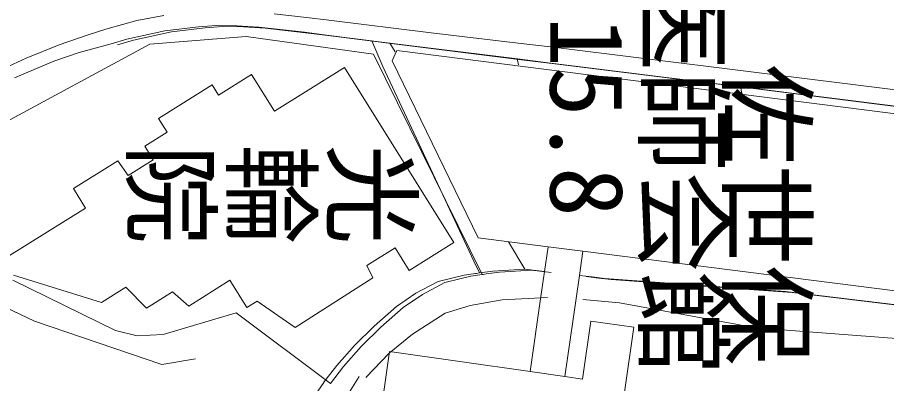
# Model space of a CAD drawing. Units: millimetres on the paper. Extents: x -1 to 831, y -18 to 611.
# Drawn here: x 174.4 to 282.6, y 181 to 226.6 of the extents above; entities that cross this region are included whole.
import ezdxf
from ezdxf.enums import TextEntityAlignment as Align

# ---------------------------------------------------------------- set-up
doc = ezdxf.new("R2010")
doc.units = ezdxf.units.MM
for name, color, linetype, lineweight in [('（配置）現況', 8, 'Continuous', 9), ('（配置）現況-文字', 8, 'Continuous', 9), ('（配置）現況-法表示', 8, 'Continuous', 18)]:
    doc.layers.add(name, color=color, linetype=linetype, lineweight=lineweight)
doc.styles.add('@ＭＳ ゴシック', font='')
doc.styles.add('ＭＳ ゴシック', font='')
doc.styles.get('@ＭＳ ゴシック').set_extended_font_data('@MS Gothic')
doc.styles.get('ＭＳ ゴシック').set_extended_font_data('MS Gothic')

msp = doc.modelspace()

# ---------------------------------------------------------------- linework, layer by layer
at = {"layer": '（配置）現況'}
for p, q in [((189.247, 226.193), (192.609, 226.843)), ((206.347, 227.018), (210.384, 226.581)), ((210.384, 226.581), (213.172, 226.231)), ((185.397, 225.131), (185.697, 225.231)), ((185.697, 225.231), (189.247, 226.193)), ((192.747, 224.931), (196.947, 225.418)), ((196.947, 225.418), (199.109, 225.593)), ((199.109, 225.593), (201.722, 225.543)), ((201.722, 225.543), (204.422, 225.381)), ((204.422, 225.381), (210.134, 224.743)), ((213.172, 226.231), (225.897, 224.681)), ((179.572, 223.193), (183.047, 224.393)), ((183.047, 224.393), (185.397, 225.131)), ((188.022, 223.881), (192.747, 224.931)), ((210.134, 224.743), (212.884, 224.393)), ((212.884, 224.393), (220.759, 223.406)), ((225.897, 224.681), (236.747, 223.393)), ((175.447, 221.531), (179.572, 223.193)), ((182.084, 222.218), (186.034, 223.318)), ((186.034, 223.318), (188.022, 223.881)), ((219.884, 220.481), (218.534, 223.668)), ((221.409, 222.318), (220.759, 223.406)), ((220.759, 223.406), (236.672, 221.418)), ((236.747, 223.393), (240.747, 222.918)), ((178.909, 221.131), (182.084, 222.218)), ((221.034, 221.206), (221.647, 222.468)), ((221.647, 222.468), (289.822, 213.831)), ((240.747, 222.918), (264.759, 219.931)), ((172.234, 220.018), (175.447, 221.531)), ((174.022, 219.081), (178.909, 221.131)), ((231.747, 199.168), (221.034, 221.206)), ((236.659, 221.268), (236.672, 221.418)), ((236.772, 220.681), (236.659, 221.268)), ((236.672, 221.418), (240.472, 220.956)), ((240.472, 220.956), (264.572, 217.943)), ((206.384, 214.906), (215.109, 220.343)), ((215.109, 220.343), (228.709, 198.568)), ((231.209, 196.268), (219.884, 220.481)), ((264.759, 219.931), (291.059, 216.643)), ((199.422, 216.906), (203.534, 219.481)), ((203.534, 219.481), (206.384, 214.906)), ((191.959, 214.031), (198.634, 218.193)), ((198.634, 218.193), (199.422, 216.906)), ((264.572, 217.943), (264.534, 217.556)), ((264.572, 217.943), (290.747, 214.656)), ((264.534, 217.556), (264.597, 217.156)), ((193.034, 212.318), (191.959, 214.031)), ((190.247, 210.556), (193.034, 212.318)), ((191.297, 208.856), (190.247, 210.556)), ((181.372, 205.306), (186.872, 208.743)), ((186.872, 208.743), (188.172, 206.906)), ((188.172, 206.906), (191.297, 208.856)), ((182.847, 202.868), (181.372, 205.306)), ((173.059, 196.743), (182.847, 202.868)), ((228.709, 198.568), (223.159, 195.106)), ((240.472, 198.043), (231.747, 199.168)), ((237.584, 195.256), (235.547, 198.668)), ((221.409, 197.918), (217.909, 195.731)), ((223.159, 195.106), (221.409, 197.918)), ((240.022, 194.981), (240.472, 198.043)), ((244.809, 197.493), (240.472, 198.043)), ((240.472, 198.043), (244.809, 197.493)), ((244.809, 197.493), (244.372, 194.481)), ((283.684, 192.568), (244.809, 197.493)), ((231.922, 194.793), (231.209, 196.268)), ((217.909, 195.731), (218.659, 194.193)), ((233.597, 195.018), (231.922, 194.793)), ((237.584, 195.256), (233.597, 195.018)), ((240.022, 194.981), (237.584, 195.256)), ((239.572, 191.868), (240.022, 194.981)), ((184.847, 191.118), (173.884, 194.518)), ((200.822, 193.881), (195.709, 190.668)), ((202.934, 190.493), (200.822, 193.881)), ((218.659, 194.193), (208.947, 188.006)), ((230.022, 194.531), (226.772, 193.718)), ((231.447, 194.718), (230.022, 194.531)), ((231.547, 194.731), (231.447, 194.718)), ((231.922, 194.793), (231.547, 194.731)), ((244.372, 194.481), (243.959, 191.631)), ((244.372, 194.481), (245.947, 194.293)), ((245.947, 194.293), (247.484, 194.118)), ((247.484, 194.118), (265.297, 192.831)), ((187.859, 193.006), (184.847, 191.118)), ((190.434, 190.418), (187.859, 193.006)), ((226.772, 193.718), (223.997, 192.256)), ((265.297, 192.831), (270.034, 192.493)), ((193.672, 192.443), (190.434, 190.418)), ((195.709, 190.668), (193.672, 192.443)), ((223.997, 192.256), (221.572, 190.618)), ((238.222, 182.518), (239.572, 191.868)), ((243.959, 191.631), (242.547, 181.893)), ((270.034, 192.493), (284.884, 190.693)), ((204.222, 191.293), (202.934, 190.493)), ((208.947, 188.006), (204.222, 191.293)), ((221.572, 190.618), (218.797, 188.181)), ((244.734, 181.556), (245.784, 188.806)), ((245.784, 188.806), (251.147, 188.031)), ((218.797, 188.181), (216.372, 185.756)), ((251.147, 188.031), (249.984, 179.968)), ((216.372, 185.756), (214.172, 183.293)), ((219.734, 178.081), (220.734, 185.031)), ((220.734, 185.031), (238.222, 182.518)), ((214.172, 183.293), (212.547, 181.181)), ((215.297, 179.231), (216.922, 181.918)), ((238.222, 182.518), (242.547, 181.893)), ((242.547, 181.893), (238.222, 182.518)), ((242.547, 181.893), (244.734, 181.556)), ((212.534, 181.168), (209.047, 176.156)), ((212.547, 181.181), (212.534, 181.168))]:
    msp.add_line(p, q, dxfattribs=at)
at = {"layer": '（配置）現況-法表示'}
for p, q in [((197.773, 225.286), (193.573, 224.798)), ((199.935, 225.461), (197.773, 225.286)), ((202.548, 225.411), (199.935, 225.461)), ((205.248, 225.248), (202.548, 225.411)), ((210.96, 224.611), (205.248, 225.248)), ((193.573, 224.798), (188.848, 223.748)), ((190.873, 223.248), (202.848, 224.223)), ((202.848, 224.223), (218.723, 222.023)), ((213.71, 224.261), (210.96, 224.611)), ((221.585, 223.273), (213.71, 224.261)), ((171.573, 212.848), (190.873, 223.248)), ((188.848, 223.748), (186.86, 223.186)), ((237.498, 221.286), (221.585, 223.273)), ((218.723, 222.023), (232.273, 194.586)), ((241.298, 220.823), (237.498, 221.286)), ((265.398, 217.811), (241.298, 220.823)), ((291.573, 214.523), (265.398, 217.811)), ((234.423, 194.886), (232.748, 194.661)), ((238.41, 195.123), (234.423, 194.886)), ((240.848, 194.848), (238.41, 195.123)), ((186.61, 187.623), (173.798, 193.873)), ((230.848, 194.398), (227.598, 193.586)), ((232.273, 194.586), (230.848, 194.398)), ((232.373, 194.598), (232.273, 194.586)), ((232.748, 194.661), (232.373, 194.598)), ((246.773, 194.161), (245.198, 194.348)), ((248.31, 193.986), (246.773, 194.161)), ((266.123, 192.698), (248.31, 193.986)), ((176.498, 188.811), (166.535, 193.536)), ((227.598, 193.586), (224.823, 192.123)), ((270.86, 192.361), (266.123, 192.698)), ((224.823, 192.123), (222.398, 190.486)), ((240.398, 191.736), (234.735, 191.461)), ((284.998, 190.648), (270.86, 192.361)), ((230.748, 190.736), (227.66, 189.773)), ((234.735, 191.461), (230.748, 190.736)), ((249.36, 191.061), (244.785, 191.498)), ((266.348, 187.973), (249.36, 191.061)), ((201.635, 189.823), (192.523, 187.123)), ((213.373, 181.048), (201.635, 189.823)), ((222.398, 190.486), (219.623, 188.048)), ((227.66, 189.773), (223.598, 187.161)), ((192.348, 183.411), (176.498, 188.811)), ((189.31, 186.961), (186.61, 187.623)), ((219.623, 188.048), (217.198, 185.623)), ((284.385, 186.586), (266.348, 187.973)), ((192.523, 187.123), (189.31, 186.961)), ((223.598, 187.161), (220.673, 184.798)), ((217.198, 185.623), (214.998, 183.161)), ((196.573, 184.086), (192.348, 183.411)), ((220.673, 184.798), (217.748, 181.786)), ((214.998, 183.161), (213.373, 181.048))]:
    msp.add_line(p, q, dxfattribs=at)

# ---------------------------------------------------------------- texts
at = {"layer": '（配置）現況-文字'}
for s, rotation, style, p in [('医師会館', 270, 'ＭＳ ゴシック', (249.897, 232.406)), ('15.8', 270, 'ＭＳ ゴシック', (237.997, 226.693)), ('佐世保', 270, 'ＭＳ ゴシック', (260.359, 220.781)), ('光輪院', 180, '@ＭＳ ゴシック', (224.884, 212.068))]:
    msp.add_text(s, height=9.164, rotation=rotation, dxfattribs=dict(at, style=style)).set_placement(p, align=Align.BOTTOM_LEFT)

doc.saveas('drawing.dxf')
